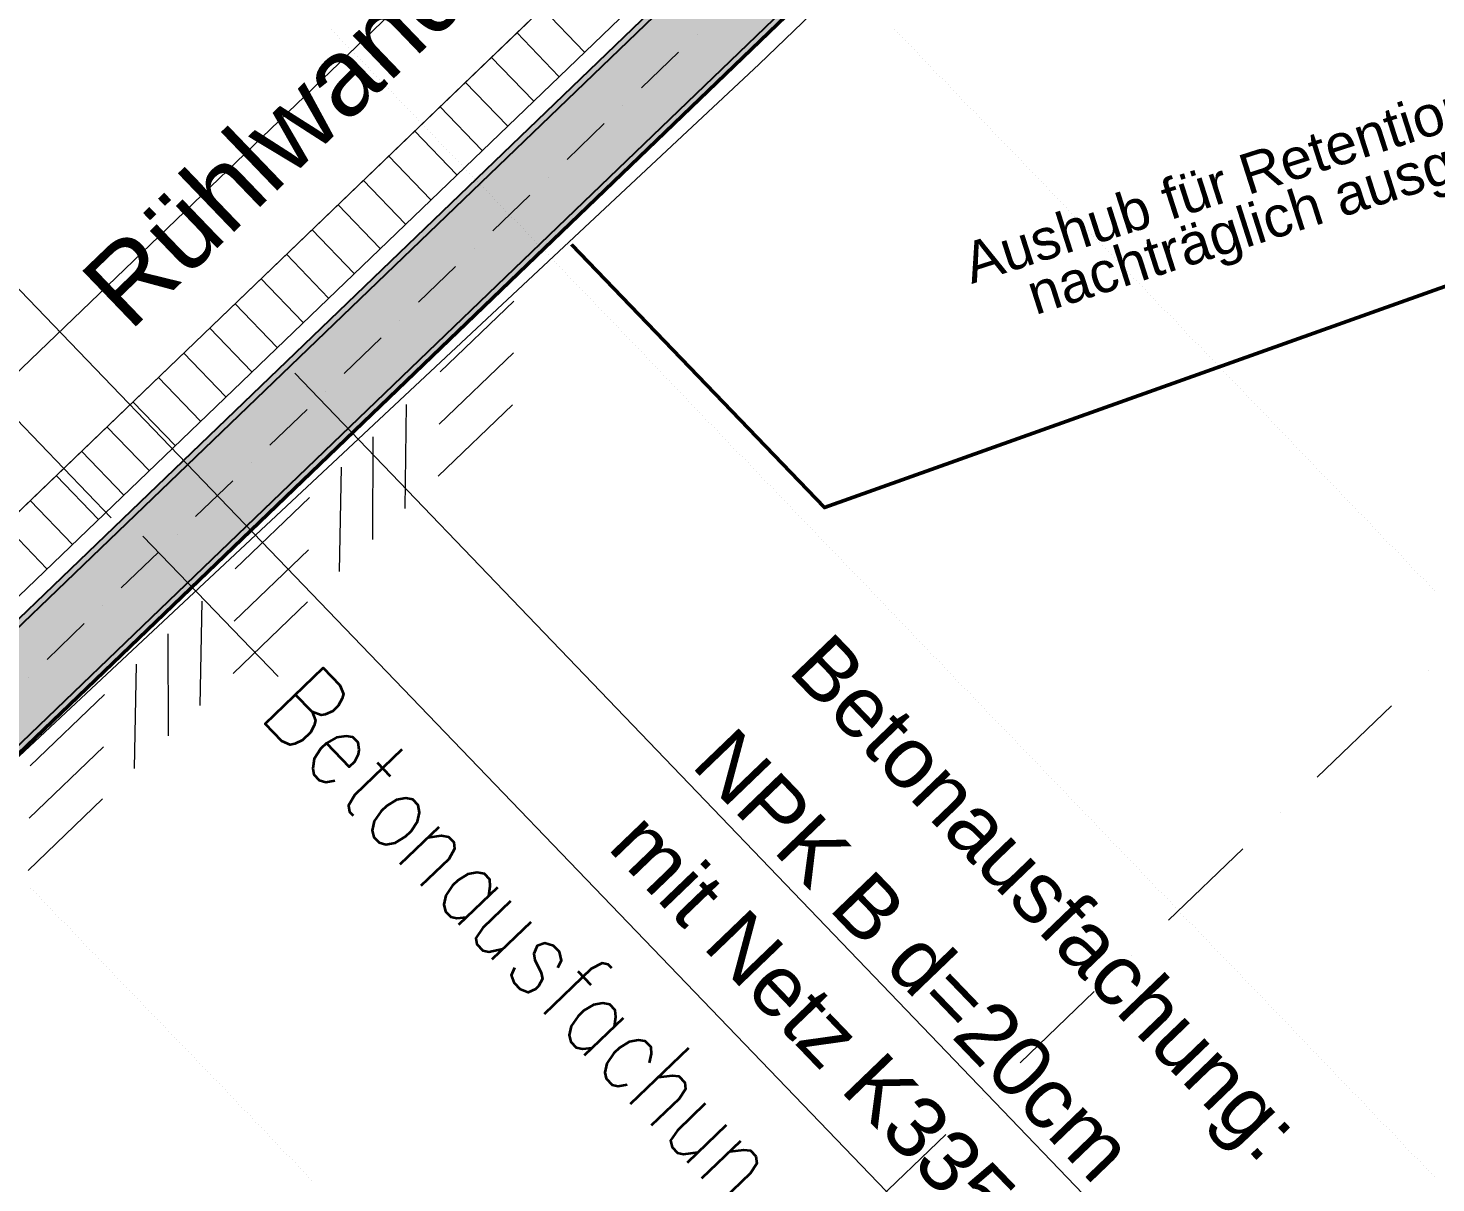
# Model space of a CAD drawing. Header units: metres. Extents: x 2687650.8 to 2687727.1, y 1234407.3 to 1234484.3.
# Drawn here: x 2687680.808 to 2687684.277, y 1234473.142 to 1234475.988 of the extents above; entities that cross this region are included whole.
import ezdxf

# ---------------------------------------------------------------- set-up
doc = ezdxf.new("R2010")
doc.units = ezdxf.units.M
for name, color, linetype in [('PDF_0', 7, 'Continuous'), ('PDF_080 Raumdefinitionen Kontur', 7, 'Continuous'), ('PDF_E_BETON', 7, 'Continuous'), ('PDF_E_Text', 7, 'Continuous'), ('PDF_Ebene 2', 7, 'Continuous'), ('PDF_Text', 7, 'Continuous'), ('PDF_TITELBL_1', 7, 'Continuous')]:
    doc.layers.add(name, color=color, linetype=linetype)
for name, color, linetype, true_color in [('PDF__Parzellengrenze', 7, 'Continuous', 0x7f7f7f), ('PDF_E_Einlagen', 7, 'Continuous', 0x7f7f7f), ('PDF_E_Schnitte_1_50', 7, 'Continuous', 0x7f7f7f), ('PDF_Farbe71', 7, 'Continuous', 0xbfff7f)]:
    doc.layers.add(name, color=color, linetype=linetype, true_color=true_color)
doc.styles.add('PDF Arial', font='arial.ttf')

# ---------------------------------------------------------------- blocks, each defined once
blk = doc.blocks.new('A$C1c84ec86')
at = {"layer": 'PDF_Farbe71', "transparency": 33554559}
blk.add_hatch(color=256, dxfattribs=at).paths.add_polyline_path([(579.34, 3959.29), (555.42, 3959.29), (555.42, 3546.11), (579.34, 3546.11)])
at = {"layer": 'PDF_0', "lineweight": 18}
blk.add_lwpolyline([(324.07, 3566.65), (579.34, 3566.65), (583.36, 3856.21), (583.36, 4046.29), (941.51, 4046.29)], dxfattribs=at)
at = {"layer": 'PDF_080 Raumdefinitionen Kontur', "lineweight": 18}
blk.add_lwpolyline([(511.18, 3663.59), (553.31, 3663.59)], dxfattribs=at)
at = {"layer": 'PDF__Parzellengrenze', "lineweight": 18}
for points in [[(805.41, 3871.66), (805.41, 3871.66)], [(805.41, 3833.56), (805.41, 3858.96)], [(805.41, 3820.86), (805.41, 3820.86)], [(805.41, 3782.76), (805.41, 3808.16)], [(805.41, 3770.06), (805.41, 3770.06)], [(805.41, 3731.96), (805.41, 3757.36)], [(805.41, 3719.26), (805.41, 3719.26)], [(805.41, 3681.16), (805.41, 3706.56)]]:
    blk.add_lwpolyline(points, dxfattribs=at)
at = {"layer": 'PDF_E_BETON', "lineweight": 50}
blk.add_lwpolyline([(583.36, 3792.08), (673.32, 3792.08), (787.84, 4046.29)], dxfattribs=at)
at = {"layer": 'PDF_E_Einlagen', "lineweight": 18}
for points in [[(551.4, 3827.21), (536.37, 3827.21)], [(551.4, 3818.53), (536.37, 3818.53)], [(551.4, 3809.86), (536.37, 3809.86)], [(551.4, 3800.97), (536.37, 3800.97)], [(551.4, 3792.29), (536.37, 3792.29)], [(551.4, 3783.61), (536.37, 3783.61)], [(551.4, 3774.72), (536.37, 3774.72)], [(551.4, 3766.04), (536.37, 3766.04)], [(551.4, 3757.36), (536.37, 3757.36)], [(551.4, 3748.47), (536.37, 3748.47)], [(551.4, 3739.79), (536.37, 3739.79)], [(551.4, 3731.11), (536.37, 3731.11)], [(551.4, 3722.22), (536.37, 3722.22)], [(551.4, 3713.55), (536.37, 3713.55)], [(551.4, 3704.66), (536.37, 3704.66)], [(551.4, 3695.98), (536.37, 3695.98)], [(551.4, 3687.3), (536.37, 3687.3)], [(551.4, 3678.41), (536.37, 3678.41)], [(551.4, 3669.73), (536.37, 3669.73)], [(551.4, 3661.05), (536.37, 3661.05)], [(551.4, 3652.16), (536.37, 3652.16)], [(551.4, 3643.48), (536.37, 3643.48)]]:
    blk.add_lwpolyline(points, dxfattribs=at)
at = {"layer": 'PDF_E_Schnitte_1_50', "color": 160, "lineweight": 25, "true_color": 0x3333ff}
for points in [[(555.42, 3316.66), (555.42, 4206.31), (579.34, 4206.31), (579.34, 3316.66)], [(556.9, 3316.66), (556.9, 4206.31)], [(577.86, 4206.31), (577.86, 3316.66)]]:
    blk.add_lwpolyline(points, dxfattribs=at)
at = {"layer": 'PDF_E_Schnitte_1_50', "color": 7, "lineweight": 50}
blk.add_lwpolyline([(579.34, 3332.12), (579.34, 4046.29), (830.38, 4046.29)], dxfattribs=at)
at = {"layer": 'PDF_E_Schnitte_1_50', "lineweight": 18}
blk.add_lwpolyline([(536.37, 3569.19), (551.4, 3569.19), (551.4, 3906.8), (536.37, 3906.8)], close=True, dxfattribs=at)
for points in [[(385.03, 3890.29), (511.4, 3890.29), (511.4, 3611.73), (324.07, 3611.73)], [(536.37, 3609.19), (536.37, 3854.31)], [(579.34, 3546.11), (579.34, 3581.67), (579.34, 3616.6), (579.34, 3651.53), (579.34, 3686.66), (579.34, 3721.59), (579.34, 3756.73), (579.34, 3792.08)], [(583.58, 3746.99), (583.58, 3772.18)], [(592.68, 3737.89), (592.68, 3763.29)], [(601.78, 3728.79), (601.78, 3754.19)], [(583.58, 3735.35), (601.78, 3717.36)], [(583.58, 3723.92), (601.78, 3706.35)], [(583.58, 3713.12), (601.78, 3694.92)], [(583.58, 3676.93), (583.58, 3702.33)], [(592.68, 3667.82), (592.68, 3693.23)], [(601.78, 3658.72), (601.78, 3684.12)], [(610.03, 3666.13), (561.98, 3666.13)], [(583.58, 3665.5), (601.78, 3647.29)], [(583.58, 3653.85), (601.78, 3636.5)], [(583.58, 3643.06), (601.78, 3624.86)], [(583.58, 3606.86), (583.58, 3632.26)], [(592.68, 3597.76), (592.68, 3623.16)], [(601.78, 3588.66), (601.78, 3614.06)]]:
    blk.add_lwpolyline(points, dxfattribs=at)
at = {"layer": 'PDF_E_Schnitte_1_50', "color": 7, "lineweight": 20}
for points in [[(567.49, 3850.28), (567.49, 3850.28)], [(567.49, 3831.23), (567.49, 3843.93)], [(567.49, 3824.88), (567.49, 3824.88)], [(567.49, 3805.83), (567.49, 3818.53)], [(567.49, 3799.48), (567.49, 3799.48)], [(567.49, 3780.43), (567.49, 3793.13)], [(567.49, 3774.08), (567.49, 3774.08)], [(567.49, 3755.03), (567.49, 3767.73)], [(567.49, 3748.68), (567.49, 3748.68)], [(567.49, 3729.63), (567.49, 3742.33)], [(567.49, 3723.28), (567.49, 3723.28)], [(567.49, 3704.23), (567.49, 3716.93)], [(567.49, 3697.88), (567.49, 3697.88)], [(567.49, 3678.83), (567.49, 3691.53)], [(567.49, 3672.48), (567.49, 3672.48)], [(567.49, 3653.43), (567.49, 3666.13)], [(567.49, 3647.08), (567.49, 3647.08)], [(567.49, 3628.03), (567.49, 3640.73)], [(567.49, 3621.68), (567.49, 3621.68)]]:
    blk.add_lwpolyline(points, dxfattribs=at)
at = {"layer": 'PDF_E_Text', "lineweight": 35}
for points in [[(622.1, 3666.13), (624.22, 3665.28), (624.85, 3664.23), (625.49, 3662.32), (625.49, 3659.57), (624.85, 3657.66), (624.22, 3656.61), (622.1, 3655.76), (616.17, 3655.76), (616.17, 3675.66), (622.1, 3675.66), (624.22, 3674.81), (624.85, 3673.75), (625.49, 3671.85), (625.49, 3669.94), (624.85, 3668.04), (624.22, 3667.19), (622.1, 3666.13), (616.17, 3666.13)], [(644.11, 3675.66), (644.11, 3659.57), (644.96, 3656.61), (646.23, 3655.76), (647.5, 3655.76)], [(718.83, 3675.66), (717.56, 3675.66), (716.29, 3674.81), (715.45, 3671.85), (715.45, 3655.76)], [(746.14, 3655.76), (746.14, 3675.66)], [(630.14, 3663.38), (638.19, 3663.38), (638.19, 3665.28), (637.55, 3667.19), (636.92, 3668.04), (635.43, 3669.09), (633.53, 3669.09), (632.26, 3668.04), (630.78, 3666.13), (630.14, 3663.38), (630.14, 3661.47), (630.78, 3658.51), (632.26, 3656.61), (633.53, 3655.76), (635.43, 3655.76), (636.92, 3656.61), (638.19, 3658.51)], [(642.21, 3669.09), (646.86, 3669.09)], [(664.22, 3655.76), (664.22, 3669.09)], [(664.22, 3665.28), (666.13, 3668.04), (667.61, 3669.09), (669.51, 3669.09), (670.78, 3668.04), (671.63, 3665.28), (671.63, 3655.76)], [(684.97, 3666.13), (683.48, 3668.04), (682.21, 3669.09), (680.31, 3669.09), (678.83, 3668.04), (677.56, 3666.13), (676.92, 3663.38), (676.92, 3661.47), (677.56, 3658.51), (678.83, 3656.61), (680.31, 3655.76), (682.21, 3655.76), (683.48, 3656.61), (684.97, 3658.51)], [(684.97, 3669.09), (684.97, 3655.76)], [(689.62, 3669.09), (689.62, 3659.57), (690.26, 3656.61), (691.53, 3655.76), (693.64, 3655.76), (694.91, 3656.61), (696.82, 3659.57)], [(696.82, 3669.09), (696.82, 3655.76)], [(709.52, 3666.13), (708.88, 3668.04), (706.98, 3669.09), (704.86, 3669.09), (702.96, 3668.04), (702.11, 3666.13), (702.96, 3664.23), (704.23, 3663.38), (707.61, 3662.32), (708.88, 3661.47), (709.52, 3659.57), (709.52, 3658.51), (708.88, 3656.61), (706.98, 3655.76), (704.86, 3655.76), (702.96, 3656.61), (702.11, 3658.51)], [(713.54, 3669.09), (718.2, 3669.09)], [(729.63, 3666.13), (728.15, 3668.04), (726.88, 3669.09), (724.97, 3669.09), (723.49, 3668.04), (722.22, 3666.13), (721.58, 3663.38), (721.58, 3661.47), (722.22, 3658.51), (723.49, 3656.61), (724.97, 3655.76), (726.88, 3655.76), (728.15, 3656.61), (729.63, 3658.51)], [(729.63, 3669.09), (729.63, 3655.76)], [(742.12, 3666.13), (740.85, 3668.04), (739.58, 3669.09), (737.46, 3669.09), (736.19, 3668.04), (734.92, 3666.13), (734.28, 3663.38), (734.28, 3661.47), (734.92, 3658.51), (736.19, 3656.61), (737.46, 3655.76), (739.58, 3655.76), (740.85, 3656.61), (742.12, 3658.51)], [(746.14, 3665.28), (748.25, 3668.04), (749.52, 3669.09), (751.64, 3669.09), (752.91, 3668.04), (753.55, 3665.28), (753.55, 3655.76)], [(758.84, 3669.09), (758.84, 3659.57), (759.47, 3656.61), (760.96, 3655.76), (762.86, 3655.76), (764.13, 3656.61), (766.25, 3659.57)], [(766.25, 3669.09), (766.25, 3655.76)], [(771.54, 3655.76), (771.54, 3669.09)], [(771.54, 3665.28), (773.66, 3668.04), (774.93, 3669.09), (776.83, 3669.09), (778.31, 3668.04), (778.95, 3665.28), (778.95, 3655.76)]]:
    blk.add_lwpolyline(points, dxfattribs=at)
blk.add_lwpolyline([(654.91, 3669.09), (653.43, 3668.04), (652.16, 3666.13), (651.52, 3663.38), (651.52, 3661.47), (652.16, 3658.51), (653.43, 3656.61), (654.91, 3655.76), (656.81, 3655.76), (658.29, 3656.61), (659.56, 3658.51), (660.2, 3661.47), (660.2, 3663.38), (659.56, 3666.13), (658.29, 3668.04), (656.81, 3669.09)], close=True, dxfattribs=at)
at = {"layer": 'PDF_Ebene 2', "lineweight": 20}
for points in [[(600.3, 3886.27), (600.3, 3886.27)], [(601.36, 3886.27), (601.36, 3886.27)], [(602.2, 3886.27), (602.2, 3886.27)], [(603.26, 3886.27), (603.26, 3886.27)], [(604.32, 3886.27), (604.32, 3886.27)], [(605.38, 3886.27), (605.38, 3886.27)], [(606.22, 3886.27), (606.22, 3886.27)], [(607.28, 3886.27), (607.28, 3886.27)], [(608.34, 3886.27), (608.34, 3886.27)], [(609.19, 3886.27), (609.19, 3886.27)], [(610.25, 3886.27), (610.25, 3886.27)], [(611.3, 3886.27), (611.3, 3886.27)], [(612.36, 3886.27), (612.36, 3886.27)], [(613.21, 3886.27), (613.21, 3886.27)], [(614.27, 3886.27), (614.27, 3886.27)], [(615.33, 3886.27), (615.33, 3886.27)], [(616.38, 3886.27), (616.38, 3886.27)], [(617.23, 3886.27), (617.23, 3886.27)], [(618.29, 3886.27), (618.29, 3886.27)], [(619.35, 3886.27), (619.35, 3886.27)], [(620.19, 3886.27), (620.19, 3886.27)], [(621.25, 3886.27), (621.25, 3886.27)], [(622.31, 3886.27), (622.31, 3886.27)], [(623.37, 3886.27), (623.37, 3886.27)], [(624.22, 3886.27), (624.22, 3886.27)], [(625.27, 3886.27), (625.27, 3886.27)], [(626.33, 3886.27), (626.33, 3886.27)], [(627.39, 3886.27), (627.39, 3886.27)], [(628.24, 3886.27), (628.24, 3886.27)], [(629.3, 3886.27), (629.3, 3886.27)], [(630.35, 3886.27), (630.35, 3886.27)], [(631.2, 3886.27), (631.2, 3886.27)], [(632.26, 3886.27), (632.26, 3886.27)], [(633.32, 3886.27), (633.32, 3886.27)], [(634.38, 3886.27), (634.38, 3886.27)], [(635.22, 3886.27), (635.22, 3886.27)], [(636.28, 3886.27), (636.28, 3886.27)], [(637.34, 3886.27), (637.34, 3886.27)], [(638.4, 3886.27), (638.4, 3886.27)], [(639.24, 3886.27), (639.24, 3886.27)], [(640.3, 3886.27), (640.3, 3886.27)], [(641.36, 3886.27), (641.36, 3886.27)], [(642.21, 3886.27), (642.21, 3886.27)], [(643.27, 3886.27), (643.27, 3886.27)], [(644.32, 3886.27), (644.32, 3886.27)], [(645.38, 3886.27), (645.38, 3886.27)], [(646.23, 3886.27), (646.23, 3886.27)], [(647.29, 3886.27), (647.29, 3886.27)], [(648.35, 3886.27), (648.35, 3886.27)], [(649.4, 3886.27), (649.4, 3886.27)], [(650.25, 3886.27), (650.25, 3886.27)], [(651.31, 3886.27), (651.31, 3886.27)], [(652.37, 3886.27), (652.37, 3886.27)], [(653.21, 3886.27), (653.21, 3886.27)], [(654.27, 3886.27), (654.27, 3886.27)], [(655.33, 3886.27), (655.33, 3886.27)], [(656.39, 3886.27), (656.39, 3886.27)], [(657.24, 3886.27), (657.24, 3886.27)], [(658.29, 3886.27), (658.29, 3886.27)], [(659.35, 3886.27), (659.35, 3886.27)], [(660.2, 3886.27), (660.2, 3886.27)], [(661.26, 3886.27), (661.26, 3886.27)], [(662.32, 3886.27), (662.32, 3886.27)], [(663.38, 3886.27), (663.38, 3886.27)], [(664.22, 3886.27), (664.22, 3886.27)], [(665.28, 3886.27), (665.28, 3886.27)], [(666.34, 3886.27), (666.34, 3886.27)], [(667.4, 3886.27), (667.4, 3886.27)], [(668.24, 3886.27), (668.24, 3886.27)], [(669.3, 3886.27), (669.3, 3886.27)], [(670.36, 3886.27), (670.36, 3886.27)], [(671.21, 3886.27), (671.21, 3886.27)], [(672.27, 3886.27), (672.27, 3886.27)], [(673.32, 3886.27), (673.32, 3886.27)], [(674.38, 3886.27), (674.38, 3886.27)], [(675.23, 3886.27), (675.23, 3886.27)], [(676.29, 3886.27), (676.29, 3886.27)], [(677.35, 3886.27), (677.35, 3886.27)], [(678.4, 3886.27), (678.4, 3886.27)], [(679.25, 3886.27), (679.25, 3886.27)], [(680.31, 3886.27), (680.31, 3886.27)], [(681.37, 3886.27), (681.37, 3886.27)], [(682.21, 3886.27), (682.21, 3886.27)], [(683.27, 3886.27), (683.27, 3886.27)], [(684.33, 3886.27), (684.33, 3886.27)], [(685.39, 3886.27), (685.39, 3886.27)], [(686.24, 3886.27), (686.24, 3886.27)], [(687.29, 3886.27), (687.29, 3886.27)], [(688.35, 3886.27), (688.35, 3886.27)], [(689.41, 3886.27), (689.41, 3886.27)], [(690.26, 3886.27), (690.26, 3886.27)], [(691.32, 3886.27), (691.32, 3886.27)], [(692.37, 3886.27), (692.37, 3886.27)], [(693.22, 3886.27), (693.22, 3886.27)], [(694.28, 3886.27), (694.28, 3886.27)], [(695.34, 3886.27), (695.34, 3886.27)], [(696.4, 3886.27), (696.4, 3886.27)], [(697.24, 3886.27), (697.24, 3886.27)], [(698.3, 3886.27), (698.3, 3886.27)], [(699.36, 3886.27), (699.36, 3886.27)], [(700.42, 3886.27), (700.42, 3886.27)], [(701.26, 3886.27), (701.26, 3886.27)], [(702.32, 3886.27), (702.32, 3886.27)], [(703.38, 3886.27), (703.38, 3886.27)], [(704.23, 3886.27), (704.23, 3886.27)], [(705.29, 3886.27), (705.29, 3886.27)], [(706.34, 3886.27), (706.34, 3886.27)], [(707.4, 3886.27), (707.4, 3886.27)], [(708.25, 3886.27), (708.25, 3886.27)], [(709.31, 3886.27), (709.31, 3886.27)], [(710.37, 3886.27), (710.37, 3886.27)], [(711.21, 3886.27), (711.21, 3886.27)], [(712.27, 3886.27), (712.27, 3886.27)], [(713.33, 3886.27), (713.33, 3886.27)], [(714.39, 3886.27), (714.39, 3886.27)], [(715.23, 3886.27), (715.23, 3886.27)], [(716.29, 3886.27), (716.29, 3886.27)], [(717.35, 3886.27), (717.35, 3886.27)], [(718.41, 3886.27), (718.41, 3886.27)], [(719.26, 3886.27), (719.26, 3886.27)], [(720.31, 3886.27), (720.31, 3886.27)], [(721.37, 3886.27), (721.37, 3886.27)], [(722.22, 3886.27), (722.22, 3886.27)], [(723.28, 3886.27), (723.28, 3886.27)], [(724.34, 3886.27), (724.34, 3886.27)], [(725.39, 3886.27), (725.39, 3886.27)], [(726.24, 3886.27), (726.24, 3886.27)], [(727.3, 3886.27), (727.3, 3886.27)], [(728.36, 3886.27), (728.36, 3886.27)], [(729.42, 3886.27), (729.42, 3886.27)], [(730.26, 3886.27), (730.26, 3886.27)], [(731.32, 3886.27), (731.32, 3886.27)], [(732.38, 3886.27), (732.38, 3886.27)], [(733.23, 3886.27), (733.23, 3886.27)], [(734.28, 3886.27), (734.28, 3886.27)], [(735.34, 3886.27), (735.34, 3886.27)], [(736.4, 3886.27), (736.4, 3886.27)], [(737.25, 3886.27), (737.25, 3886.27)], [(738.31, 3886.27), (738.31, 3886.27)], [(739.36, 3886.27), (739.36, 3886.27)], [(740.42, 3886.27), (740.42, 3886.27)], [(741.27, 3886.27), (741.27, 3886.27)], [(742.33, 3886.27), (742.33, 3886.27)], [(743.39, 3886.27), (743.39, 3886.27)], [(744.23, 3886.27), (744.23, 3886.27)], [(745.29, 3886.27), (745.29, 3886.27)], [(746.35, 3886.27), (746.35, 3886.27)], [(747.41, 3886.27), (747.41, 3886.27)], [(748.25, 3886.27), (748.25, 3886.27)], [(749.31, 3886.27), (749.31, 3886.27)], [(750.37, 3886.27), (750.37, 3886.27)], [(751.43, 3886.27), (751.43, 3886.27)], [(752.28, 3886.27), (752.28, 3886.27)], [(753.33, 3886.27), (753.33, 3886.27)], [(754.39, 3886.27), (754.39, 3886.27)], [(755.24, 3886.27), (755.24, 3886.27)], [(756.3, 3886.27), (756.3, 3886.27)], [(757.36, 3886.27), (757.36, 3886.27)], [(758.42, 3886.27), (758.42, 3886.27)], [(759.26, 3886.27), (759.26, 3886.27)], [(760.32, 3886.27), (760.32, 3886.27)], [(761.38, 3886.27), (761.38, 3886.27)], [(762.23, 3886.27), (762.23, 3886.27)], [(763.28, 3886.27), (763.28, 3886.27)], [(764.34, 3886.27), (764.34, 3886.27)], [(765.4, 3886.27), (765.4, 3886.27)], [(766.25, 3886.27), (766.25, 3886.27)], [(767.31, 3886.27), (767.31, 3886.27)], [(768.36, 3886.27), (768.36, 3886.27)], [(769.42, 3886.27), (769.42, 3886.27)], [(770.27, 3886.27), (770.27, 3886.27)], [(771.33, 3886.27), (771.33, 3886.27)], [(772.39, 3886.27), (772.39, 3886.27)], [(773.23, 3886.27), (773.23, 3886.27)], [(774.29, 3886.27), (774.29, 3886.27)], [(775.35, 3886.27), (775.35, 3886.27)], [(776.41, 3886.27), (776.41, 3886.27)], [(777.25, 3886.27), (777.25, 3886.27)], [(778.31, 3886.27), (778.31, 3886.27)], [(779.37, 3886.27), (779.37, 3886.27)], [(780.43, 3886.27), (780.43, 3886.27)], [(781.28, 3886.27), (781.28, 3886.27)], [(782.33, 3886.27), (782.33, 3886.27)], [(783.39, 3886.27), (783.39, 3886.27)], [(784.24, 3886.27), (784.24, 3886.27)], [(785.3, 3886.27), (785.3, 3886.27)], [(786.36, 3886.27), (786.36, 3886.27)], [(787.41, 3886.27), (787.41, 3886.27)], [(788.26, 3886.27), (788.26, 3886.27)], [(789.32, 3886.27), (789.32, 3886.27)], [(790.38, 3886.27), (790.38, 3886.27)], [(791.44, 3886.27), (791.44, 3886.27)], [(792.28, 3886.27), (792.28, 3886.27)], [(504.2, 3786.15), (504.2, 3786.15)], [(505.26, 3786.15), (505.26, 3786.15)], [(506.32, 3786.15), (506.32, 3786.15)], [(507.16, 3786.15), (507.16, 3786.15)], [(508.22, 3786.15), (508.22, 3786.15)], [(509.28, 3786.15), (509.28, 3786.15)], [(510.34, 3786.15), (510.34, 3786.15)], [(511.18, 3786.15), (511.18, 3786.15)], [(512.24, 3786.15), (512.24, 3786.15)], [(513.3, 3786.15), (513.3, 3786.15)], [(514.36, 3786.15), (514.36, 3786.15)], [(515.21, 3786.15), (515.21, 3786.15)], [(516.26, 3786.15), (516.26, 3786.15)], [(517.32, 3786.15), (517.32, 3786.15)], [(518.17, 3786.15), (518.17, 3786.15)], [(519.23, 3786.15), (519.23, 3786.15)], [(520.29, 3786.15), (520.29, 3786.15)], [(521.34, 3786.15), (521.34, 3786.15)], [(522.19, 3786.15), (522.19, 3786.15)], [(523.25, 3786.15), (523.25, 3786.15)], [(524.31, 3786.15), (524.31, 3786.15)], [(525.37, 3786.15), (525.37, 3786.15)], [(526.21, 3786.15), (526.21, 3786.15)], [(527.27, 3786.15), (527.27, 3786.15)], [(528.33, 3786.15), (528.33, 3786.15)], [(529.18, 3786.15), (529.18, 3786.15)], [(530.23, 3786.15), (530.23, 3786.15)], [(531.29, 3786.15), (531.29, 3786.15)], [(532.35, 3786.15), (532.35, 3786.15)], [(533.2, 3786.15), (533.2, 3786.15)], [(534.26, 3786.15), (534.26, 3786.15)], [(535.31, 3786.15), (535.31, 3786.15)], [(536.37, 3786.15), (536.37, 3786.15)], [(537.22, 3786.15), (537.22, 3786.15)], [(538.28, 3786.15), (538.28, 3786.15)], [(539.34, 3786.15), (539.34, 3786.15)], [(540.18, 3786.15), (540.18, 3786.15)], [(541.24, 3786.15), (541.24, 3786.15)], [(542.3, 3786.15), (542.3, 3786.15)], [(543.36, 3786.15), (543.36, 3786.15)], [(544.2, 3786.15), (544.2, 3786.15)], [(545.26, 3786.15), (545.26, 3786.15)], [(546.32, 3786.15), (546.32, 3786.15)], [(547.17, 3786.15), (547.17, 3786.15)], [(548.23, 3786.15), (548.23, 3786.15)], [(549.28, 3786.15), (549.28, 3786.15)], [(550.34, 3786.15), (550.34, 3786.15)], [(551.19, 3786.15), (551.19, 3786.15)], [(552.25, 3786.15), (552.25, 3786.15)], [(553.31, 3786.15), (553.31, 3786.15)], [(554.36, 3786.15), (554.36, 3786.15)], [(555.21, 3786.15), (555.21, 3786.15)], [(556.27, 3786.15), (556.27, 3786.15)], [(557.33, 3786.15), (557.33, 3786.15)], [(558.17, 3786.15), (558.17, 3786.15)], [(559.23, 3786.15), (559.23, 3786.15)], [(560.29, 3786.15), (560.29, 3786.15)], [(561.35, 3786.15), (561.35, 3786.15)], [(562.2, 3786.15), (562.2, 3786.15)], [(563.25, 3786.15), (563.25, 3786.15)], [(564.31, 3786.15), (564.31, 3786.15)], [(565.37, 3786.15), (565.37, 3786.15)], [(566.22, 3786.15), (566.22, 3786.15)], [(567.28, 3786.15), (567.28, 3786.15)], [(568.34, 3786.15), (568.34, 3786.15)], [(569.18, 3786.15), (569.18, 3786.15)], [(570.24, 3786.15), (570.24, 3786.15)], [(571.3, 3786.15), (571.3, 3786.15)], [(572.36, 3786.15), (572.36, 3786.15)], [(573.2, 3786.15), (573.2, 3786.15)], [(574.26, 3786.15), (574.26, 3786.15)], [(575.32, 3786.15), (575.32, 3786.15)], [(576.38, 3786.15), (576.38, 3786.15)], [(577.23, 3786.15), (577.23, 3786.15)], [(578.28, 3786.15), (578.28, 3786.15)], [(579.34, 3786.15), (579.34, 3786.15)], [(580.19, 3786.15), (580.19, 3786.15)], [(581.25, 3786.15), (581.25, 3786.15)], [(582.31, 3786.15), (582.31, 3786.15)], [(583.36, 3786.15), (583.36, 3786.15)], [(584.21, 3786.15), (584.21, 3786.15)], [(585.27, 3786.15), (585.27, 3786.15)], [(586.33, 3786.15), (586.33, 3786.15)], [(587.39, 3786.15), (587.39, 3786.15)], [(588.23, 3786.15), (588.23, 3786.15)], [(589.29, 3786.15), (589.29, 3786.15)], [(590.35, 3786.15), (590.35, 3786.15)], [(591.2, 3786.15), (591.2, 3786.15)], [(592.25, 3786.15), (592.25, 3786.15)], [(593.31, 3786.15), (593.31, 3786.15)], [(594.37, 3786.15), (594.37, 3786.15)], [(595.22, 3786.15), (595.22, 3786.15)], [(596.28, 3786.15), (596.28, 3786.15)], [(597.33, 3786.15), (597.33, 3786.15)], [(598.18, 3786.15), (598.18, 3786.15)], [(599.24, 3786.15), (599.24, 3786.15)], [(600.3, 3786.15), (600.3, 3786.15)], [(601.36, 3786.15), (601.36, 3786.15)], [(602.2, 3786.15), (602.2, 3786.15)], [(603.26, 3786.15), (603.26, 3786.15)], [(604.32, 3786.15), (604.32, 3786.15)], [(605.38, 3786.15), (605.38, 3786.15)], [(606.22, 3786.15), (606.22, 3786.15)], [(607.28, 3786.15), (607.28, 3786.15)], [(608.34, 3786.15), (608.34, 3786.15)], [(609.19, 3786.15), (609.19, 3786.15)], [(610.25, 3786.15), (610.25, 3786.15)], [(611.3, 3786.15), (611.3, 3786.15)], [(612.36, 3786.15), (612.36, 3786.15)], [(613.21, 3786.15), (613.21, 3786.15)], [(614.27, 3786.15), (614.27, 3786.15)], [(615.33, 3786.15), (615.33, 3786.15)], [(616.38, 3786.15), (616.38, 3786.15)], [(617.23, 3786.15), (617.23, 3786.15)], [(618.29, 3786.15), (618.29, 3786.15)], [(619.35, 3786.15), (619.35, 3786.15)], [(620.19, 3786.15), (620.19, 3786.15)], [(621.25, 3786.15), (621.25, 3786.15)], [(622.31, 3786.15), (622.31, 3786.15)], [(623.37, 3786.15), (623.37, 3786.15)], [(624.22, 3786.15), (624.22, 3786.15)], [(625.27, 3786.15), (625.27, 3786.15)], [(626.33, 3786.15), (626.33, 3786.15)], [(627.39, 3786.15), (627.39, 3786.15)], [(628.24, 3786.15), (628.24, 3786.15)], [(629.3, 3786.15), (629.3, 3786.15)], [(630.35, 3786.15), (630.35, 3786.15)], [(631.2, 3786.15), (631.2, 3786.15)], [(632.26, 3786.15), (632.26, 3786.15)], [(633.32, 3786.15), (633.32, 3786.15)], [(634.38, 3786.15), (634.38, 3786.15)], [(635.22, 3786.15), (635.22, 3786.15)], [(636.28, 3786.15), (636.28, 3786.15)], [(637.34, 3786.15), (637.34, 3786.15)], [(638.4, 3786.15), (638.4, 3786.15)], [(639.24, 3786.15), (639.24, 3786.15)], [(640.3, 3786.15), (640.3, 3786.15)], [(641.36, 3786.15), (641.36, 3786.15)], [(642.21, 3786.15), (642.21, 3786.15)], [(643.27, 3786.15), (643.27, 3786.15)], [(644.32, 3786.15), (644.32, 3786.15)], [(645.38, 3786.15), (645.38, 3786.15)], [(646.23, 3786.15), (646.23, 3786.15)], [(647.29, 3786.15), (647.29, 3786.15)], [(648.35, 3786.15), (648.35, 3786.15)], [(649.4, 3786.15), (649.4, 3786.15)], [(650.25, 3786.15), (650.25, 3786.15)], [(651.31, 3786.15), (651.31, 3786.15)], [(652.37, 3786.15), (652.37, 3786.15)], [(653.21, 3786.15), (653.21, 3786.15)], [(654.27, 3786.15), (654.27, 3786.15)], [(655.33, 3786.15), (655.33, 3786.15)], [(656.39, 3786.15), (656.39, 3786.15)], [(657.24, 3786.15), (657.24, 3786.15)], [(658.29, 3786.15), (658.29, 3786.15)], [(659.35, 3786.15), (659.35, 3786.15)], [(660.2, 3786.15), (660.2, 3786.15)], [(661.26, 3786.15), (661.26, 3786.15)], [(662.32, 3786.15), (662.32, 3786.15)], [(663.38, 3786.15), (663.38, 3786.15)], [(664.22, 3786.15), (664.22, 3786.15)], [(665.28, 3786.15), (665.28, 3786.15)], [(666.34, 3786.15), (666.34, 3786.15)], [(667.4, 3786.15), (667.4, 3786.15)], [(668.24, 3786.15), (668.24, 3786.15)], [(669.3, 3786.15), (669.3, 3786.15)], [(670.36, 3786.15), (670.36, 3786.15)], [(671.21, 3786.15), (671.21, 3786.15)], [(672.27, 3786.15), (672.27, 3786.15)], [(673.32, 3786.15), (673.32, 3786.15)], [(674.38, 3786.15), (674.38, 3786.15)], [(675.23, 3786.15), (675.23, 3786.15)], [(676.29, 3786.15), (676.29, 3786.15)], [(677.35, 3786.15), (677.35, 3786.15)], [(678.4, 3786.15), (678.4, 3786.15)], [(679.25, 3786.15), (679.25, 3786.15)], [(680.31, 3786.15), (680.31, 3786.15)], [(681.37, 3786.15), (681.37, 3786.15)], [(682.21, 3786.15), (682.21, 3786.15)], [(683.27, 3786.15), (683.27, 3786.15)], [(684.33, 3786.15), (684.33, 3786.15)], [(685.39, 3786.15), (685.39, 3786.15)], [(686.24, 3786.15), (686.24, 3786.15)], [(687.29, 3786.15), (687.29, 3786.15)], [(688.35, 3786.15), (688.35, 3786.15)], [(689.41, 3786.15), (689.41, 3786.15)], [(690.26, 3786.15), (690.26, 3786.15)], [(691.32, 3786.15), (691.32, 3786.15)], [(692.37, 3786.15), (692.37, 3786.15)], [(693.22, 3786.15), (693.22, 3786.15)], [(694.28, 3786.15), (694.28, 3786.15)], [(695.34, 3786.15), (695.34, 3786.15)], [(696.4, 3786.15), (696.4, 3786.15)], [(697.24, 3786.15), (697.24, 3786.15)], [(698.3, 3786.15), (698.3, 3786.15)], [(699.36, 3786.15), (699.36, 3786.15)], [(700.42, 3786.15), (700.42, 3786.15)], [(701.26, 3786.15), (701.26, 3786.15)], [(702.32, 3786.15), (702.32, 3786.15)], [(703.38, 3786.15), (703.38, 3786.15)], [(704.23, 3786.15), (704.23, 3786.15)], [(705.29, 3786.15), (705.29, 3786.15)], [(706.34, 3786.15), (706.34, 3786.15)], [(707.4, 3786.15), (707.4, 3786.15)], [(708.25, 3786.15), (708.25, 3786.15)], [(709.31, 3786.15), (709.31, 3786.15)], [(710.37, 3786.15), (710.37, 3786.15)], [(711.21, 3786.15), (711.21, 3786.15)], [(712.27, 3786.15), (712.27, 3786.15)], [(713.33, 3786.15), (713.33, 3786.15)], [(714.39, 3786.15), (714.39, 3786.15)], [(715.23, 3786.15), (715.23, 3786.15)], [(716.29, 3786.15), (716.29, 3786.15)], [(717.35, 3786.15), (717.35, 3786.15)], [(718.41, 3786.15), (718.41, 3786.15)], [(719.26, 3786.15), (719.26, 3786.15)], [(720.31, 3786.15), (720.31, 3786.15)], [(721.37, 3786.15), (721.37, 3786.15)], [(722.22, 3786.15), (722.22, 3786.15)], [(723.28, 3786.15), (723.28, 3786.15)], [(724.34, 3786.15), (724.34, 3786.15)], [(725.39, 3786.15), (725.39, 3786.15)], [(726.24, 3786.15), (726.24, 3786.15)], [(727.3, 3786.15), (727.3, 3786.15)], [(728.36, 3786.15), (728.36, 3786.15)], [(729.42, 3786.15), (729.42, 3786.15)], [(730.26, 3786.15), (730.26, 3786.15)], [(731.32, 3786.15), (731.32, 3786.15)], [(732.38, 3786.15), (732.38, 3786.15)], [(733.23, 3786.15), (733.23, 3786.15)], [(734.28, 3786.15), (734.28, 3786.15)], [(735.34, 3786.15), (735.34, 3786.15)], [(736.4, 3786.15), (736.4, 3786.15)], [(737.25, 3786.15), (737.25, 3786.15)], [(738.31, 3786.15), (738.31, 3786.15)], [(739.36, 3786.15), (739.36, 3786.15)], [(740.42, 3786.15), (740.42, 3786.15)], [(741.27, 3786.15), (741.27, 3786.15)], [(742.33, 3786.15), (742.33, 3786.15)], [(743.39, 3786.15), (743.39, 3786.15)], [(744.23, 3786.15), (744.23, 3786.15)], [(745.29, 3786.15), (745.29, 3786.15)], [(746.35, 3786.15), (746.35, 3786.15)], [(747.41, 3786.15), (747.41, 3786.15)], [(748.25, 3786.15), (748.25, 3786.15)], [(749.31, 3786.15), (749.31, 3786.15)], [(750.37, 3786.15), (750.37, 3786.15)], [(751.43, 3786.15), (751.43, 3786.15)], [(752.28, 3786.15), (752.28, 3786.15)], [(753.33, 3786.15), (753.33, 3786.15)], [(754.39, 3786.15), (754.39, 3786.15)], [(755.24, 3786.15), (755.24, 3786.15)], [(756.3, 3786.15), (756.3, 3786.15)], [(757.36, 3786.15), (757.36, 3786.15)], [(758.42, 3786.15), (758.42, 3786.15)], [(759.26, 3786.15), (759.26, 3786.15)], [(760.32, 3786.15), (760.32, 3786.15)], [(761.38, 3786.15), (761.38, 3786.15)], [(762.23, 3786.15), (762.23, 3786.15)], [(763.28, 3786.15), (763.28, 3786.15)], [(764.34, 3786.15), (764.34, 3786.15)], [(765.4, 3786.15), (765.4, 3786.15)], [(766.25, 3786.15), (766.25, 3786.15)], [(767.31, 3786.15), (767.31, 3786.15)], [(768.36, 3786.15), (768.36, 3786.15)], [(769.42, 3786.15), (769.42, 3786.15)], [(770.27, 3786.15), (770.27, 3786.15)], [(771.33, 3786.15), (771.33, 3786.15)], [(772.39, 3786.15), (772.39, 3786.15)], [(773.23, 3786.15), (773.23, 3786.15)], [(774.29, 3786.15), (774.29, 3786.15)], [(775.35, 3786.15), (775.35, 3786.15)], [(776.41, 3786.15), (776.41, 3786.15)], [(777.25, 3786.15), (777.25, 3786.15)], [(778.31, 3786.15), (778.31, 3786.15)], [(779.37, 3786.15), (779.37, 3786.15)], [(780.43, 3786.15), (780.43, 3786.15)], [(781.28, 3786.15), (781.28, 3786.15)], [(782.33, 3786.15), (782.33, 3786.15)], [(783.39, 3786.15), (783.39, 3786.15)], [(784.24, 3786.15), (784.24, 3786.15)], [(785.3, 3786.15), (785.3, 3786.15)], [(786.36, 3786.15), (786.36, 3786.15)], [(787.41, 3786.15), (787.41, 3786.15)], [(788.26, 3786.15), (788.26, 3786.15)], [(789.32, 3786.15), (789.32, 3786.15)], [(790.38, 3786.15), (790.38, 3786.15)], [(791.44, 3786.15), (791.44, 3786.15)], [(792.28, 3786.15), (792.28, 3786.15)], [(793.34, 3786.15), (793.34, 3786.15)], [(794.4, 3786.15), (794.4, 3786.15)], [(795.25, 3786.15), (795.25, 3786.15)], [(796.3, 3786.15), (796.3, 3786.15)], [(797.36, 3786.15), (797.36, 3786.15)], [(798.42, 3786.15), (798.42, 3786.15)], [(799.27, 3786.15), (799.27, 3786.15)], [(800.33, 3786.15), (800.33, 3786.15)], [(801.38, 3786.15), (801.38, 3786.15)], [(802.44, 3786.15), (802.44, 3786.15)], [(803.29, 3786.15), (803.29, 3786.15)], [(804.35, 3786.15), (804.35, 3786.15)], [(805.41, 3786.15), (805.41, 3786.15)], [(806.25, 3786.15), (806.25, 3786.15)], [(807.31, 3786.15), (807.31, 3786.15)], [(808.37, 3786.15), (808.37, 3786.15)], [(809.43, 3786.15), (809.43, 3786.15)], [(810.27, 3786.15), (810.27, 3786.15)], [(811.33, 3786.15), (811.33, 3786.15)], [(812.39, 3786.15), (812.39, 3786.15)], [(813.45, 3786.15), (813.45, 3786.15)], [(814.3, 3786.15), (814.3, 3786.15)], [(815.35, 3786.15), (815.35, 3786.15)], [(816.41, 3786.15), (816.41, 3786.15)], [(817.26, 3786.15), (817.26, 3786.15)], [(818.32, 3786.15), (818.32, 3786.15)], [(819.38, 3786.15), (819.38, 3786.15)], [(820.43, 3786.15), (820.43, 3786.15)], [(821.28, 3786.15), (821.28, 3786.15)], [(822.34, 3786.15), (822.34, 3786.15)], [(823.4, 3786.15), (823.4, 3786.15)], [(824.24, 3786.15), (824.24, 3786.15)], [(825.3, 3786.15), (825.3, 3786.15)], [(826.36, 3786.15), (826.36, 3786.15)], [(827.42, 3786.15), (827.42, 3786.15)], [(828.27, 3786.15), (828.27, 3786.15)], [(829.32, 3786.15), (829.32, 3786.15)], [(830.38, 3786.15), (830.38, 3786.15)], [(831.44, 3786.15), (831.44, 3786.15)], [(832.29, 3786.15), (832.29, 3786.15)], [(833.35, 3786.15), (833.35, 3786.15)], [(834.4, 3786.15), (834.4, 3786.15)], [(835.25, 3786.15), (835.25, 3786.15)], [(836.31, 3786.15), (836.31, 3786.15)], [(837.37, 3786.15), (837.37, 3786.15)], [(838.43, 3786.15), (838.43, 3786.15)], [(839.27, 3786.15), (839.27, 3786.15)], [(840.33, 3786.15), (840.33, 3786.15)], [(841.39, 3786.15), (841.39, 3786.15)], [(842.45, 3786.15), (842.45, 3786.15)], [(843.29, 3786.15), (843.29, 3786.15)], [(844.35, 3786.15), (844.35, 3786.15)], [(845.41, 3786.15), (845.41, 3786.15)], [(846.26, 3786.15), (846.26, 3786.15)], [(847.32, 3786.15), (847.32, 3786.15)], [(848.37, 3786.15), (848.37, 3786.15)], [(849.43, 3786.15), (849.43, 3786.15)], [(850.28, 3786.15), (850.28, 3786.15)], [(851.34, 3786.15), (851.34, 3786.15)], [(852.4, 3786.15), (852.4, 3786.15)], [(853.46, 3786.15), (853.46, 3786.15)], [(854.3, 3786.15), (854.3, 3786.15)], [(855.36, 3786.15), (855.36, 3786.15)], [(856.42, 3786.15), (856.42, 3786.15)], [(857.27, 3786.15), (857.27, 3786.15)], [(858.32, 3786.15), (858.32, 3786.15)], [(859.38, 3786.15), (859.38, 3786.15)], [(860.44, 3786.15), (860.44, 3786.15)], [(861.29, 3786.15), (861.29, 3786.15)], [(862.35, 3786.15), (862.35, 3786.15)], [(863.4, 3786.15), (863.4, 3786.15)], [(864.46, 3786.15), (864.46, 3786.15)], [(865.31, 3786.15), (865.31, 3786.15)], [(866.37, 3786.15), (866.37, 3786.15)], [(867.43, 3786.15), (867.43, 3786.15)], [(868.27, 3786.15), (868.27, 3786.15)], [(869.33, 3786.15), (869.33, 3786.15)], [(870.39, 3786.15), (870.39, 3786.15)], [(871.45, 3786.15), (871.45, 3786.15)], [(872.29, 3786.15), (872.29, 3786.15)], [(873.35, 3786.15), (873.35, 3786.15)], [(874.41, 3786.15), (874.41, 3786.15)], [(875.26, 3786.15), (875.26, 3786.15)], [(876.32, 3786.15), (876.32, 3786.15)], [(877.37, 3786.15), (877.37, 3786.15)], [(878.43, 3786.15), (878.43, 3786.15)], [(879.28, 3786.15), (879.28, 3786.15)], [(880.34, 3786.15), (880.34, 3786.15)], [(881.4, 3786.15), (881.4, 3786.15)], [(882.45, 3786.15), (882.45, 3786.15)], [(883.3, 3786.15), (883.3, 3786.15)], [(884.36, 3786.15), (884.36, 3786.15)], [(885.42, 3786.15), (885.42, 3786.15)], [(886.26, 3786.15), (886.26, 3786.15)], [(887.32, 3786.15), (887.32, 3786.15)], [(888.38, 3786.15), (888.38, 3786.15)], [(889.44, 3786.15), (889.44, 3786.15)], [(890.29, 3786.15), (890.29, 3786.15)], [(891.34, 3786.15), (891.34, 3786.15)], [(892.4, 3786.15), (892.4, 3786.15)], [(893.46, 3786.15), (893.46, 3786.15)], [(894.31, 3786.15), (894.31, 3786.15)], [(895.37, 3786.15), (895.37, 3786.15)], [(896.42, 3786.15), (896.42, 3786.15)], [(109.43, 3686.24), (965.22, 3686.24)], [(605.38, 3586.12), (605.38, 3586.12)], [(606.22, 3586.12), (606.22, 3586.12)], [(607.28, 3586.12), (607.28, 3586.12)], [(608.34, 3586.12), (608.34, 3586.12)], [(609.19, 3586.12), (609.19, 3586.12)], [(610.25, 3586.12), (610.25, 3586.12)], [(611.3, 3586.12), (611.3, 3586.12)], [(612.36, 3586.12), (612.36, 3586.12)], [(613.21, 3586.12), (613.21, 3586.12)], [(614.27, 3586.12), (614.27, 3586.12)], [(615.33, 3586.12), (615.33, 3586.12)], [(616.38, 3586.12), (616.38, 3586.12)], [(617.23, 3586.12), (617.23, 3586.12)], [(618.29, 3586.12), (618.29, 3586.12)], [(619.35, 3586.12), (619.35, 3586.12)], [(620.19, 3586.12), (620.19, 3586.12)], [(621.25, 3586.12), (621.25, 3586.12)], [(622.31, 3586.12), (622.31, 3586.12)], [(623.37, 3586.12), (623.37, 3586.12)], [(624.22, 3586.12), (624.22, 3586.12)], [(625.27, 3586.12), (625.27, 3586.12)], [(626.33, 3586.12), (626.33, 3586.12)], [(627.39, 3586.12), (627.39, 3586.12)], [(628.24, 3586.12), (628.24, 3586.12)], [(629.3, 3586.12), (629.3, 3586.12)], [(630.35, 3586.12), (630.35, 3586.12)], [(631.2, 3586.12), (631.2, 3586.12)], [(632.26, 3586.12), (632.26, 3586.12)], [(633.32, 3586.12), (633.32, 3586.12)], [(634.38, 3586.12), (634.38, 3586.12)], [(635.22, 3586.12), (635.22, 3586.12)], [(636.28, 3586.12), (636.28, 3586.12)], [(637.34, 3586.12), (637.34, 3586.12)], [(638.4, 3586.12), (638.4, 3586.12)], [(639.24, 3586.12), (639.24, 3586.12)], [(640.3, 3586.12), (640.3, 3586.12)], [(641.36, 3586.12), (641.36, 3586.12)], [(642.21, 3586.12), (642.21, 3586.12)], [(643.27, 3586.12), (643.27, 3586.12)], [(644.32, 3586.12), (644.32, 3586.12)], [(645.38, 3586.12), (645.38, 3586.12)], [(646.23, 3586.12), (646.23, 3586.12)], [(647.29, 3586.12), (647.29, 3586.12)], [(648.35, 3586.12), (648.35, 3586.12)], [(649.4, 3586.12), (649.4, 3586.12)], [(650.25, 3586.12), (650.25, 3586.12)], [(651.31, 3586.12), (651.31, 3586.12)], [(652.37, 3586.12), (652.37, 3586.12)], [(653.21, 3586.12), (653.21, 3586.12)], [(654.27, 3586.12), (654.27, 3586.12)], [(655.33, 3586.12), (655.33, 3586.12)], [(656.39, 3586.12), (656.39, 3586.12)], [(657.24, 3586.12), (657.24, 3586.12)], [(658.29, 3586.12), (658.29, 3586.12)], [(659.35, 3586.12), (659.35, 3586.12)], [(660.2, 3586.12), (660.2, 3586.12)], [(661.26, 3586.12), (661.26, 3586.12)], [(662.32, 3586.12), (662.32, 3586.12)], [(663.38, 3586.12), (663.38, 3586.12)], [(664.22, 3586.12), (664.22, 3586.12)], [(665.28, 3586.12), (665.28, 3586.12)], [(666.34, 3586.12), (666.34, 3586.12)], [(667.4, 3586.12), (667.4, 3586.12)], [(668.24, 3586.12), (668.24, 3586.12)], [(669.3, 3586.12), (669.3, 3586.12)], [(670.36, 3586.12), (670.36, 3586.12)], [(671.21, 3586.12), (671.21, 3586.12)], [(672.27, 3586.12), (672.27, 3586.12)], [(673.32, 3586.12), (673.32, 3586.12)], [(674.38, 3586.12), (674.38, 3586.12)], [(675.23, 3586.12), (675.23, 3586.12)], [(676.29, 3586.12), (676.29, 3586.12)], [(677.35, 3586.12), (677.35, 3586.12)], [(678.4, 3586.12), (678.4, 3586.12)], [(679.25, 3586.12), (679.25, 3586.12)], [(680.31, 3586.12), (680.31, 3586.12)], [(681.37, 3586.12), (681.37, 3586.12)], [(682.21, 3586.12), (682.21, 3586.12)], [(683.27, 3586.12), (683.27, 3586.12)], [(684.33, 3586.12), (684.33, 3586.12)], [(685.39, 3586.12), (685.39, 3586.12)], [(686.24, 3586.12), (686.24, 3586.12)], [(687.29, 3586.12), (687.29, 3586.12)], [(688.35, 3586.12), (688.35, 3586.12)], [(689.41, 3586.12), (689.41, 3586.12)], [(690.26, 3586.12), (690.26, 3586.12)], [(691.32, 3586.12), (691.32, 3586.12)], [(692.37, 3586.12), (692.37, 3586.12)], [(693.22, 3586.12), (693.22, 3586.12)], [(694.28, 3586.12), (694.28, 3586.12)], [(695.34, 3586.12), (695.34, 3586.12)], [(696.4, 3586.12), (696.4, 3586.12)], [(697.24, 3586.12), (697.24, 3586.12)], [(698.3, 3586.12), (698.3, 3586.12)], [(699.36, 3586.12), (699.36, 3586.12)], [(700.42, 3586.12), (700.42, 3586.12)], [(701.26, 3586.12), (701.26, 3586.12)], [(702.32, 3586.12), (702.32, 3586.12)], [(703.38, 3586.12), (703.38, 3586.12)], [(704.23, 3586.12), (704.23, 3586.12)], [(705.29, 3586.12), (705.29, 3586.12)]]:
    blk.add_lwpolyline(points, dxfattribs=at)
at = {"layer": 'PDF_TITELBL_1', "lineweight": 18}
blk.add_lwpolyline([(559.02, 3720.95), (876.74, 3720.74)], dxfattribs=at)
at = {"layer": 'PDF_Text', "attachment_point": 7, "style": 'PDF Arial'}
for s, insert, char_height, rotation in [('Aushub für Retentionsbecken', (658.87, 3856.35), 10.0011, 63.9402), ('Rühlwand Träger HEB 240', (529.25, 3698.52), 19.0044, 90), ('nachträglich ausgeführt', (677.86, 3861.06), 10.0011, 63.847)]:
    blk.add_mtext(s, dxfattribs=dict(at, insert=insert, char_height=char_height, rotation=rotation))
at = {"layer": 'PDF_Text', "char_height": 15.0028, "attachment_point": 7, "style": 'PDF Arial'}
for s, insert in [('Betonausfachung:', (695.97, 3752.88)), ('NPK B d=20cm', (696.18, 3723.88)), ('mit Netz K335 (vorne)', (696.61, 3690.65))]:
    blk.add_mtext(s, dxfattribs=dict(at, insert=insert))

msp = doc.modelspace()

# ---------------------------------------------------------------- block references
at = {"xscale": 0.01, "yscale": 0.01, "zscale": 0.01, "rotation": 313.8734409291175}
msp.add_blockref('A$C1c84ec86', (2687650.7677, 1234453.3784), dxfattribs=at)

doc.saveas('drawing.dxf')
